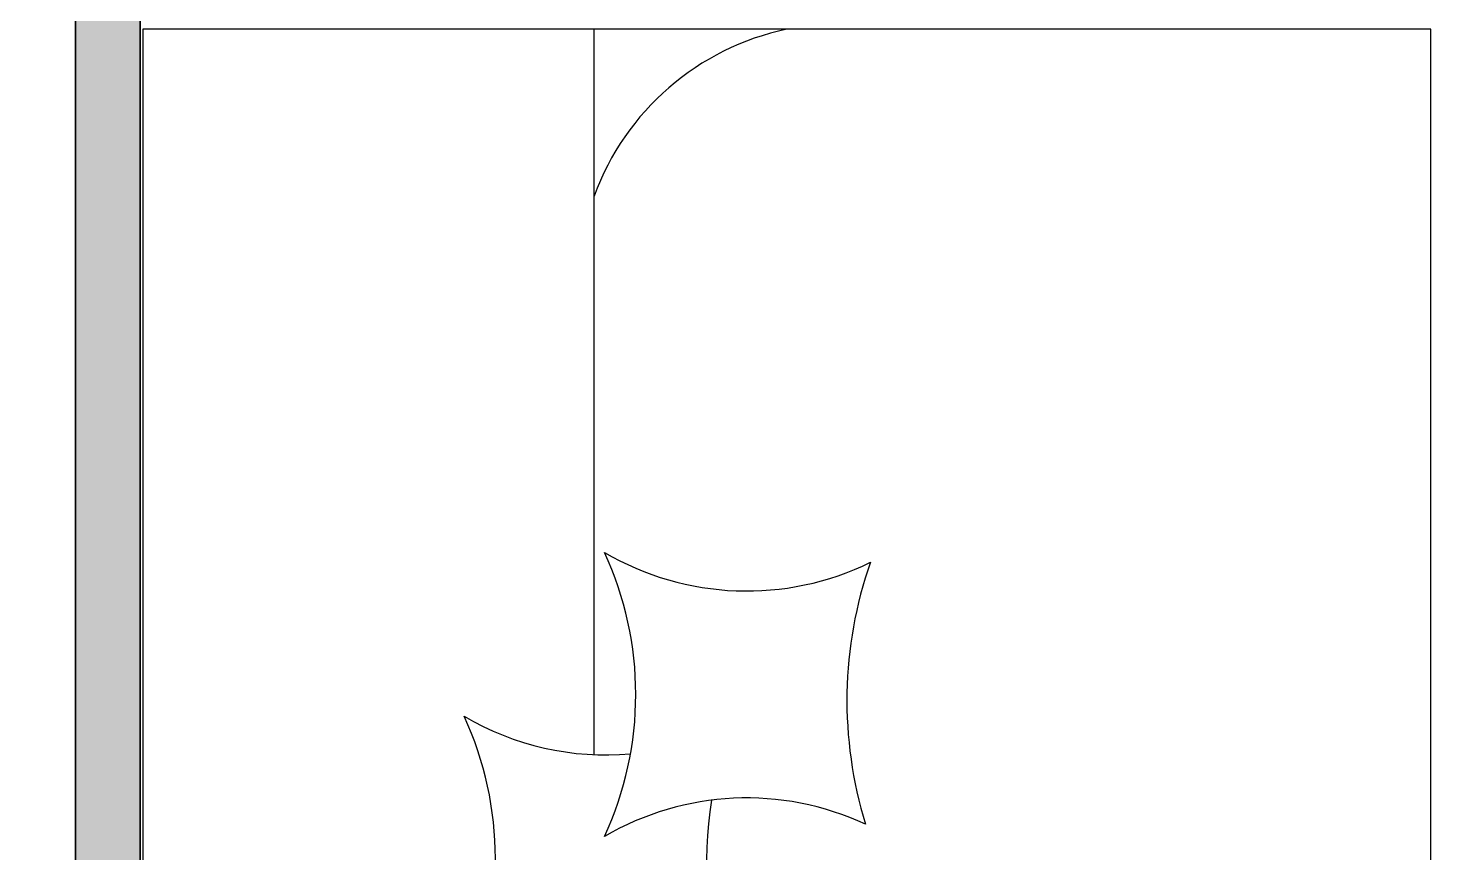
# Model space of a CAD drawing. Header units: feet. Extents: x 600 to 2744, y 411 to 1435.
# Drawn here: x 996.5 to 1081.3, y 960 to 1009.3 of the extents above; entities that cross this region are included whole.
import ezdxf

# ---------------------------------------------------------------- set-up
doc = ezdxf.new("R2010")
doc.units = ezdxf.units.FT
doc.layers.add('PQI-A-WALL', color=30, linetype='Continuous', lineweight=50)

msp = doc.modelspace()

# ---------------------------------------------------------------- hatches: boundary and pattern name
at = {"true_color": 0x000000, "transparency": 33554687}
h = msp.add_hatch(color=18, dxfattribs=at)
h.dxf.hatch_style = 1
h.paths.add_polyline_path([(1141.102, 1100.179), (894.102, 1100.179), (894.102, 1092.179), (999.274, 1092.179), (1133.377, 1092.179), (1133.377, 1092.451), (1141.102, 1092.451)])
h.paths.add_polyline_path([(1141.103, 1092.179), (1133.377, 1092.179), (1133.377, 1068.451), (1133.377, 1009.392), (1141.103, 1009.392)])
h.paths.add_polyline_path([(1141.102, 943.72), (1133.375, 943.72), (1133.375, 920.54), (1141.102, 920.54)])
h.paths.add_polyline_path([(1141.102, 920.54), (1133.375, 920.54), (1133.375, 912.814), (1141.102, 912.814)])
h.paths.add_polyline_path([(1133.375, 920.54), (1110.196, 920.54), (1110.196, 912.814), (1133.375, 912.814)])
h.paths.add_polyline_path([(1044.543, 920.538), (1003.137, 920.538), (1003.137, 912.812), (1044.543, 912.812)])
h.paths.add_polyline_path([(1003.137, 1054.179), (999.274, 1054.179), (999.274, 912.812), (1003.137, 912.812), (1003.137, 920.538)])

# ---------------------------------------------------------------- linework, layer by layer
msp.add_line((1030.274, 965.883), (1030.274, 1009.277))
msp.add_lwpolyline([(1080.291, 1009.277), (1003.291, 1009.277), (1003.291, 937.277), (1080.291, 937.277)], close=True)
msp.add_lwpolyline([(1030.893, 960.988, 0.220001), (1030.893, 977.988, 0.252076), (1046.788, 977.393, 0.160281), (1046.499, 961.719, 0.246476)], format="xyb", close=True)
msp.add_lwpolyline([(1037.286, 963.163, 0.113909), (1038.104, 951.912, 0.246476), (1022.498, 951.18, 0.220001), (1022.498, 968.18, 0.155694), (1032.448, 965.93)], format="xyb")
msp.add_arc((1044.998, 993.938), 15.671, 101.80972, 159.98369)
at = {"layer": 'PQI-A-WALL', "color": 0, "lineweight": 35, "ltscale": 1000}
for points in [[(999.274, 1054.179), (999.274, 912.812), (1044.543, 912.812), (1044.543, 920.538), (1003.137, 920.538)], [(1003.137, 920.538), (1003.137, 1054.179)]]:
    msp.add_lwpolyline(points, dxfattribs=at)

doc.saveas('drawing.dxf')
